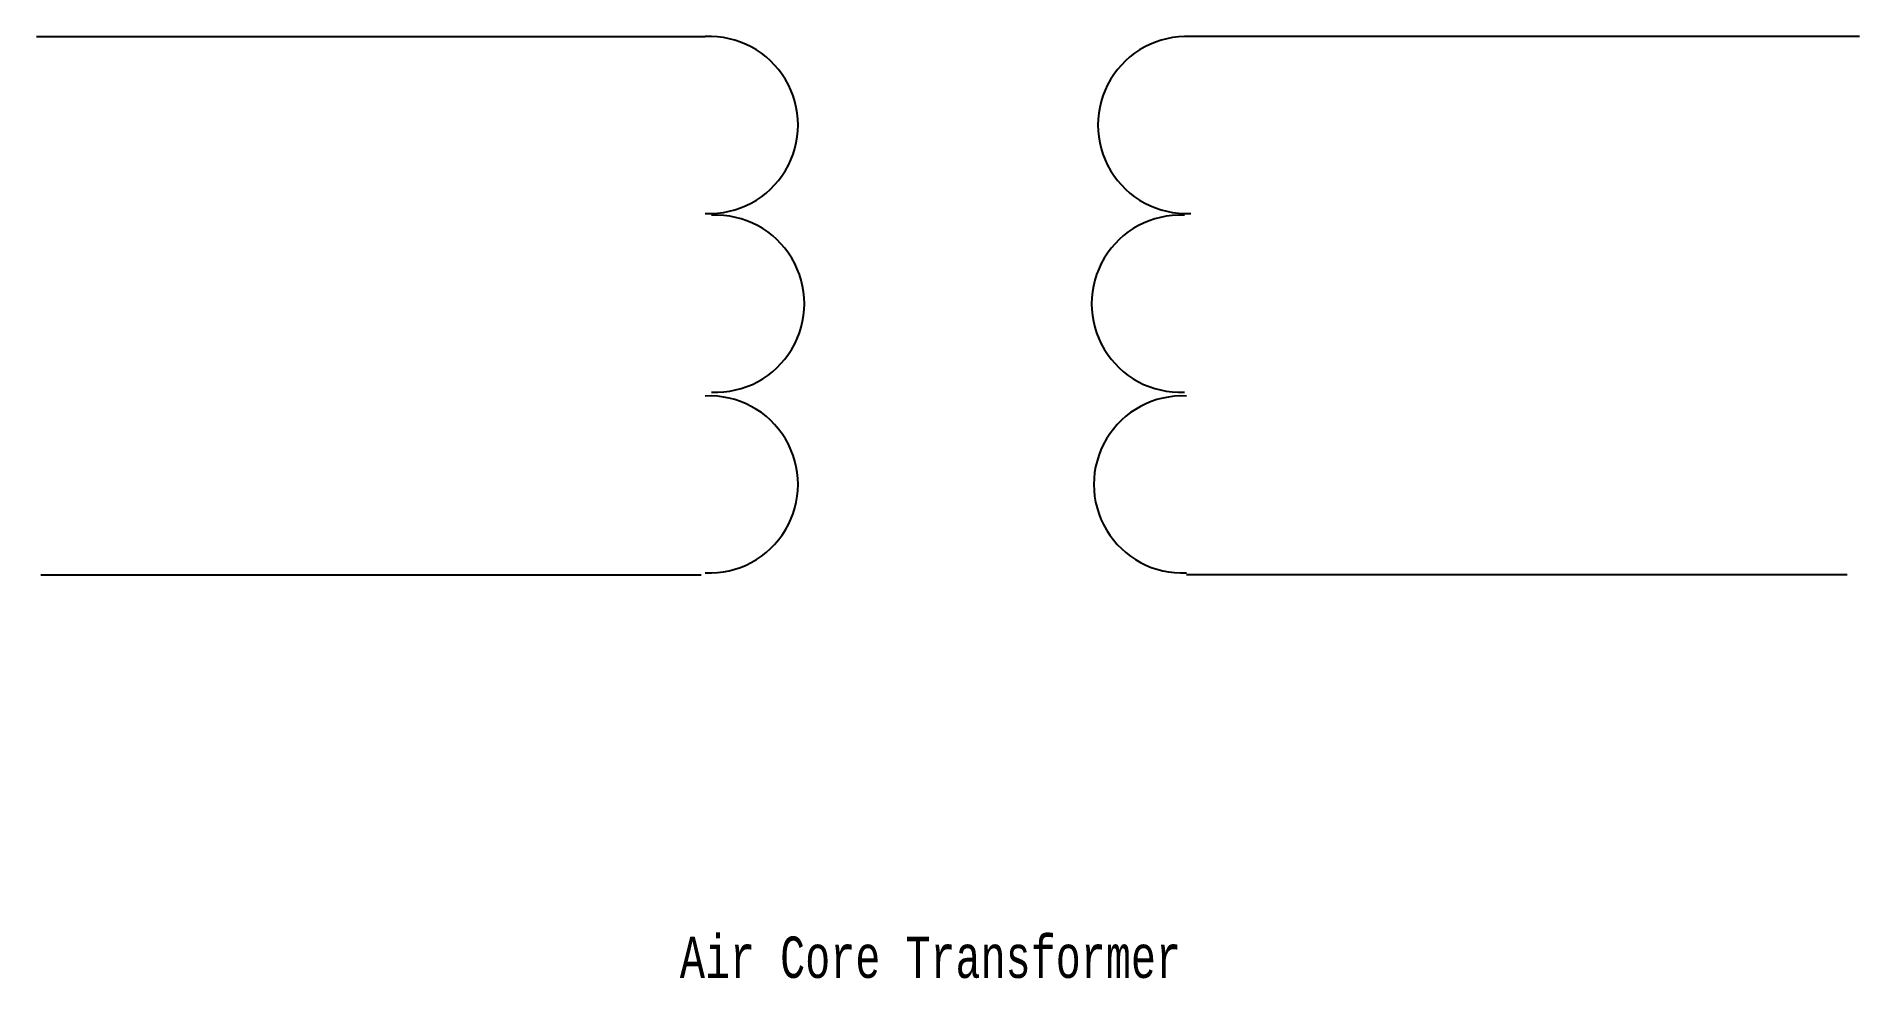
# Model space of a CAD drawing. Extents: x 2.29 to 9.49, y 2.1 to 5.81.
import ezdxf

# ---------------------------------------------------------------- set-up
doc = ezdxf.new("R2010")
doc.units = 0
doc.header["$LTSCALE"] = 0.5
doc.header["$MEASUREMENT"] = 0
doc.layers.add('1', color=7, linetype='CONTINUOUS')
doc.styles.add('MONOTXT', font='MONOTXT')

msp = doc.modelspace()

# ---------------------------------------------------------------- linework, layer by layer
at = {"layer": '1', "color": 7}
for p, q in [((2.293894, 5.813306), (4.934739, 5.813306)), ((9.491905, 5.813306), (6.851059, 5.813306)), ((2.31073, 3.689867), (4.918564, 3.689867)), ((9.44272, 3.689867), (6.834885, 3.689867))]:
    msp.add_line(p, q, dxfattribs=at)
for centre, start, end in [((4.951551, 5.46443), 267.2411, 92.75887), ((6.834248, 5.46443), 87.24113, 272.7589), ((4.976559, 4.759323), 267.2411, 92.75887), ((6.80924, 4.759323), 87.24113, 272.7589), ((4.951551, 4.046098), 267.2411, 92.75887), ((6.818073, 4.046098), 87.24113, 272.7589)]:
    msp.add_arc(centre, 0.349281, start, end, dxfattribs=at)

# ---------------------------------------------------------------- texts
at = {"layer": '1', "color": 7, "style": 'MONOTXT', "width": 0.7}
msp.add_text('Air Core Transformer', height=0.163296, dxfattribs=at).set_placement((4.834322, 2.098878))

doc.saveas('drawing.dxf')
